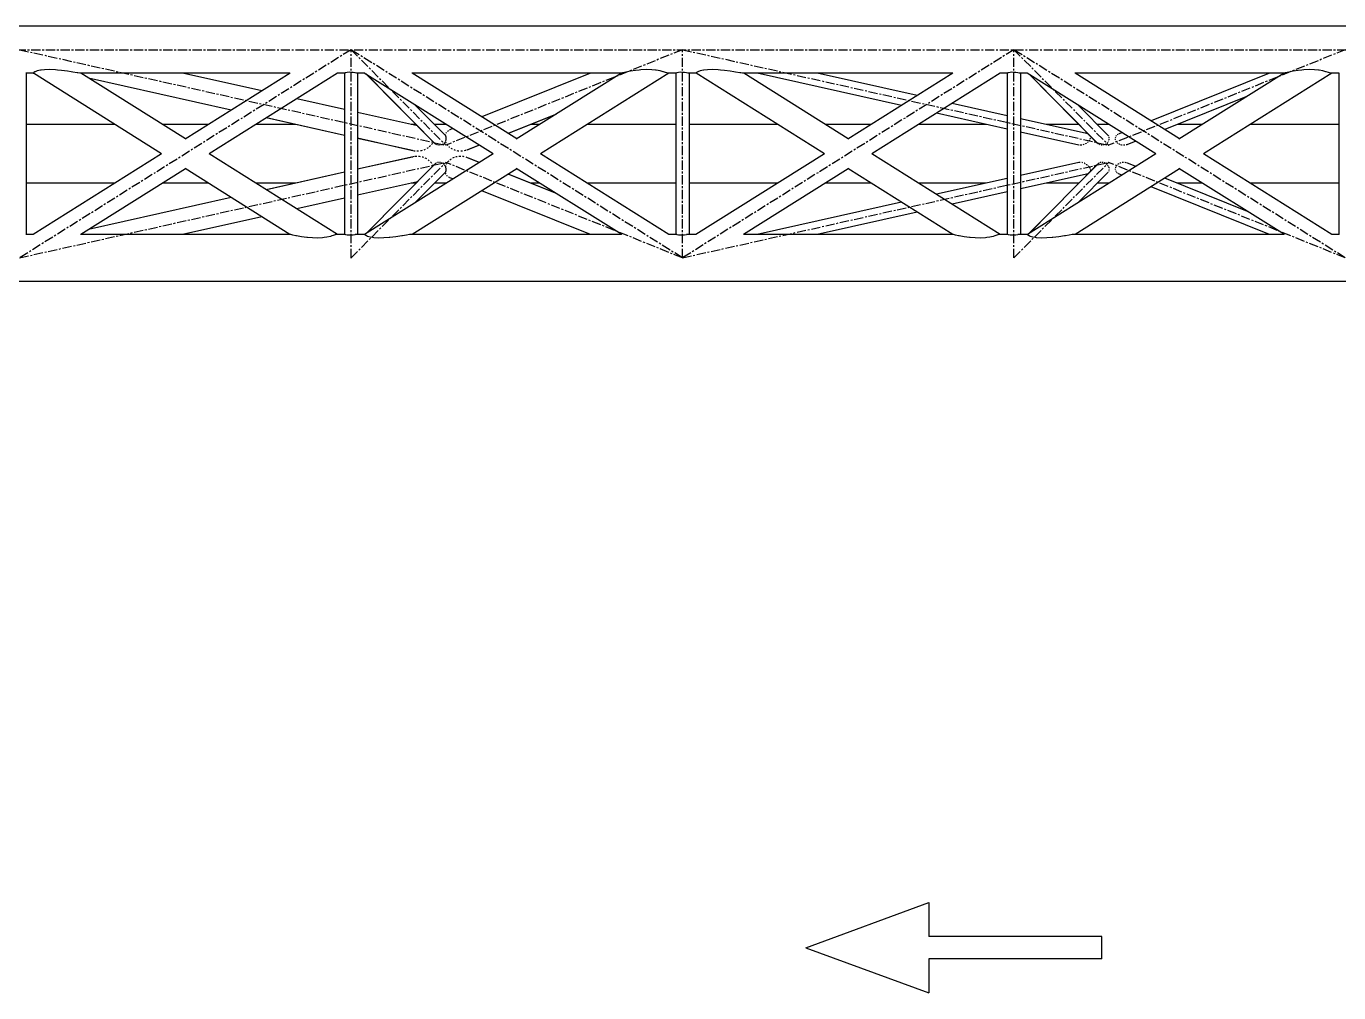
# Model space of a CAD drawing. Header units: millimetres. Extents: x 5143 to 30813, y 232 to 21408.
# Drawn here: x 7799 to 8935, y 10095 to 10931 of the extents above; entities that cross this region are included whole.
import ezdxf

# ---------------------------------------------------------------- set-up
doc = ezdxf.new("R2010")
doc.units = ezdxf.units.MM
doc.header["$LTSCALE"] = 0.25
doc.linetypes.add('CENTER', pattern=[50.8, 31.75, -6.35, 6.35, -6.35])
doc.linetypes.add('XKITLINE00', pattern=[0])

msp = doc.modelspace()

# ---------------------------------------------------------------- linework, layer by layer
at = {"color": 8, "linetype": 'XKITLINE00'}
for p, q in [((9008.6, 10930.6), (7574.7, 10930.6)), ((7811.4, 10892.6), (7808.5, 10892)), ((7811.8, 10892.6), (7811.4, 10892.6)), ((7814.9, 10893), (7811.8, 10892.6)), ((7819.3, 10893.1), (7814.9, 10893)), ((7824.3, 10892.8), (7819.3, 10893.1)), ((7826.2, 10892.6), (7824.3, 10892.8)), ((7829.6, 10892.3), (7826.2, 10892.6)), ((8329.3, 10892.6), (8326.2, 10892.3)), ((8331, 10892.8), (8329.3, 10892.6)), ((8335.9, 10893.1), (8331, 10892.8)), ((8340.4, 10893), (8335.9, 10893.1)), ((8343.7, 10892.6), (8340.4, 10893)), ((8344.2, 10892.6), (8343.7, 10892.6)), ((8347.6, 10892), (8344.2, 10892.6)), ((8385, 10892.6), (8382.1, 10892)), ((8385.4, 10892.6), (8385, 10892.6)), ((8388.5, 10893), (8385.4, 10892.6)), ((8392.8, 10893.1), (8388.5, 10893)), ((8397.9, 10892.8), (8392.8, 10893.1)), ((8399.8, 10892.6), (8397.9, 10892.8)), ((8403.2, 10892.3), (8399.8, 10892.6)), ((8902.9, 10892.6), (8899.8, 10892.3)), ((8904.6, 10892.8), (8902.9, 10892.6)), ((8909.5, 10893.1), (8904.6, 10892.8)), ((8913.9, 10893), (8909.5, 10893.1)), ((8917.3, 10892.6), (8913.9, 10893)), ((8917.8, 10892.6), (8917.3, 10892.6)), ((8921.2, 10892), (8917.8, 10892.6)), ((7805.2, 10890), (7798.8, 10890)), ((7799, 10890), (7799, 10750.6)), ((7799, 10890), (7799, 10750.6)), ((7805.3, 10890.2), (7805.1, 10890.1)), ((7805.1, 10890.1), (7805.2, 10889.9)), ((7916.2, 10820.3), (7805.2, 10889.9)), ((7805.5, 10890.7), (7805.3, 10890.2)), ((7806.6, 10891.1), (7805.5, 10890.7)), ((7806.7, 10891.3), (7806.6, 10891.1)), ((7808.5, 10892), (7806.7, 10891.3)), ((7834.7, 10891.7), (7829.6, 10892.3)), ((7837.9, 10891.1), (7834.7, 10891.7)), ((7839.3, 10890.9), (7837.9, 10891.1)), ((7843, 10890.4), (7839.3, 10890.9)), ((7843.8, 10890.2), (7843, 10890.4)), ((7845.3, 10890), (7843.8, 10890.2)), ((7846.2, 10889.9), (7845.3, 10890)), ((8027.2, 10890), (7845.6, 10890)), ((7846.3, 10889.9), (7846.2, 10890)), ((7846.3, 10889.9), (7846.2, 10889.9)), ((7936.7, 10833.2), (7846.3, 10889.9)), ((7976.5, 10858.1), (7853, 10885.8)), ((7976.4, 10858.1), (7853, 10885.7)), ((8002.8, 10874.6), (7934.2, 10890)), ((8027.3, 10890), (7936.5, 10833)), ((8068.3, 10890), (7957.3, 10820.3)), ((8074.4, 10890), (8068.1, 10890)), ((8074.4, 10890.1), (8074.4, 10750.5)), ((8074.7, 10890.1), (8074.4, 10890)), ((8074.4, 10890), (8074.4, 10750.6)), ((8075.1, 10890.2), (8074.7, 10890.1)), ((8075.5, 10890.4), (8075.1, 10890.2)), ((8076.8, 10890.6), (8075.5, 10890.4)), ((8078.4, 10890.8), (8076.8, 10890.6)), ((8080.1, 10890.7), (8078.4, 10890.8)), ((8081.9, 10890.5), (8080.1, 10890.7)), ((8083.5, 10890.2), (8081.9, 10890.5)), ((8083.6, 10890.2), (8083.5, 10890.2)), ((8084.8, 10890.1), (8083.6, 10890.2)), ((8085.6, 10889.9), (8084.8, 10890.1)), ((8091.9, 10890), (8085.6, 10890)), ((8085.8, 10890), (8085.6, 10889.9)), ((8085.6, 10889.9), (8085.6, 10889.9)), ((8085.8, 10890), (8085.8, 10750.6)), ((8085.8, 10890), (8085.8, 10750.6)), ((8203, 10820.3), (8091.6, 10890.1)), ((8093, 10889.3), (8152.4, 10829.5)), ((8093.1, 10889.3), (8153.2, 10828.7)), ((8314, 10890), (8132.8, 10890)), ((8223.5, 10833.2), (8133.1, 10890)), ((8287.2, 10890), (8193.3, 10852.2)), ((8314.1, 10890), (8223, 10832.9)), ((8355.2, 10890), (8244.1, 10820.3)), ((8314.9, 10890.2), (8314.1, 10890)), ((8315.3, 10890.4), (8314.9, 10890.2)), ((8318, 10890.9), (8315.3, 10890.4)), ((8319.2, 10891.1), (8318, 10890.9)), ((8321.8, 10891.7), (8319.2, 10891.1)), ((8326.2, 10892.3), (8321.8, 10891.7)), ((8350.2, 10891.3), (8347.6, 10892)), ((8350.4, 10891.1), (8350.2, 10891.3)), ((8352.3, 10890.7), (8350.4, 10891.1)), ((8353.3, 10890.2), (8352.3, 10890.7)), ((8353.8, 10890.1), (8353.3, 10890.2)), ((8354.8, 10889.9), (8353.8, 10890.1)), ((8361.2, 10890), (8354.6, 10890)), ((8355.1, 10890), (8354.8, 10889.9)), ((8354.8, 10889.9), (8354.8, 10889.9)), ((8361.2, 10890.1), (8361.2, 10750.5)), ((8361.5, 10890.1), (8361.2, 10890)), ((8361.2, 10890), (8361.2, 10750.6)), ((8361.9, 10890.2), (8361.5, 10890.1)), ((8362.3, 10890.4), (8361.9, 10890.2)), ((8363.6, 10890.6), (8362.3, 10890.4)), ((8365.2, 10890.8), (8363.6, 10890.6)), ((8366.9, 10890.7), (8365.2, 10890.8)), ((8368.7, 10890.5), (8366.9, 10890.7)), ((8370.3, 10890.2), (8368.7, 10890.5)), ((8370.4, 10890.2), (8370.3, 10890.2)), ((8371.5, 10890.1), (8370.4, 10890.2)), ((8372.4, 10889.9), (8371.5, 10890.1)), ((8378.8, 10890), (8372.4, 10890)), ((8372.6, 10890), (8372.4, 10889.9)), ((8372.4, 10889.9), (8372.4, 10889.9)), ((8372.6, 10890), (8372.6, 10750.6)), ((8372.6, 10890), (8372.6, 10750.6)), ((8378.9, 10890.2), (8378.7, 10890.1)), ((8378.7, 10890.1), (8378.8, 10889.9)), ((8489.8, 10820.3), (8378.8, 10889.9)), ((8379.1, 10890.7), (8378.9, 10890.2)), ((8380.2, 10891.1), (8379.1, 10890.7)), ((8380.3, 10891.3), (8380.2, 10891.1)), ((8382.1, 10892), (8380.3, 10891.3)), ((8408.3, 10891.7), (8403.2, 10892.3)), ((8411.4, 10891.1), (8408.3, 10891.7)), ((8412.9, 10890.9), (8411.4, 10891.1)), ((8416.6, 10890.4), (8412.9, 10890.9)), ((8417.3, 10890.2), (8416.6, 10890.4)), ((8418.9, 10890), (8417.3, 10890.2)), ((8419.8, 10889.9), (8418.9, 10890)), ((8600.8, 10890), (8419.2, 10890)), ((8419.9, 10889.9), (8419.8, 10890)), ((8419.9, 10889.9), (8419.8, 10889.9)), ((8510.3, 10833.2), (8419.9, 10889.9)), ((8556.4, 10862.1), (8431.7, 10890)), ((8570, 10870.6), (8483.5, 10890)), ((8570, 10870.6), (8483.6, 10890)), ((8600.9, 10890), (8510.1, 10833)), ((8641.9, 10890), (8530.9, 10820.3)), ((8648, 10890), (8641.7, 10890)), ((8648, 10890.1), (8648, 10750.5)), ((8648.3, 10890.1), (8648, 10890)), ((8648, 10890), (8648, 10750.6)), ((8648.6, 10890.2), (8648.3, 10890.1)), ((8649.1, 10890.4), (8648.6, 10890.2)), ((8650.4, 10890.6), (8649.1, 10890.4)), ((8652, 10890.8), (8650.4, 10890.6)), ((8653.7, 10890.7), (8652, 10890.8)), ((8655.5, 10890.5), (8653.7, 10890.7)), ((8657.1, 10890.2), (8655.5, 10890.5)), ((8657.2, 10890.2), (8657.1, 10890.2)), ((8658.3, 10890.1), (8657.2, 10890.2)), ((8659.2, 10889.9), (8658.3, 10890.1)), ((8665.5, 10890), (8659.2, 10890)), ((8659.4, 10890), (8659.2, 10889.9)), ((8659.2, 10889.9), (8659.2, 10889.9)), ((8659.4, 10890), (8659.4, 10750.6)), ((8659.4, 10890), (8659.4, 10750.6)), ((8776.6, 10820.3), (8665.2, 10890.1)), ((8666.6, 10889.3), (8725.9, 10829.5)), ((8666.6, 10889.3), (8726.8, 10828.7)), ((8887.6, 10890), (8706.4, 10890)), ((8797.1, 10833.2), (8706.7, 10890)), ((8874.9, 10890), (8772.4, 10848.7)), ((8887.7, 10890), (8796.6, 10832.9)), ((8928.8, 10890), (8817.7, 10820.3)), ((8888.5, 10890.2), (8887.7, 10890)), ((8888.9, 10890.4), (8888.5, 10890.2)), ((8891.6, 10890.9), (8888.9, 10890.4)), ((8892.8, 10891.1), (8891.6, 10890.9)), ((8895.3, 10891.7), (8892.8, 10891.1)), ((8899.8, 10892.3), (8895.3, 10891.7)), ((8923.8, 10891.3), (8921.2, 10892)), ((8924, 10891.1), (8923.8, 10891.3)), ((8925.9, 10890.7), (8924, 10891.1)), ((8926.9, 10890.2), (8925.9, 10890.7)), ((8927.4, 10890.1), (8926.9, 10890.2)), ((8928.4, 10889.9), (8927.4, 10890.1)), ((8934.8, 10890), (8928.2, 10890)), ((8928.7, 10890), (8928.4, 10889.9)), ((8928.4, 10889.9), (8928.4, 10889.9)), ((8934.8, 10890.1), (8934.8, 10750.5)), ((8935.1, 10890.1), (8934.8, 10890)), ((8934.8, 10890), (8934.8, 10750.6)), ((8855.9, 10870.1), (8784.3, 10841.2)), ((8855.8, 10870), (8784.3, 10841.2)), ((8074.4, 10858.6), (8033.1, 10867.8)), ((8135.4, 10862.7), (8161.6, 10836.3)), ((8648, 10853.2), (8600.3, 10863.9)), ((8648, 10853.2), (8600.3, 10863.9)), ((8709, 10862.7), (8735.3, 10836.2)), ((8074.4, 10836.2), (8006.7, 10851.3)), ((8074.4, 10836.2), (8006.8, 10851.3)), ((8137.5, 10844.5), (8085.8, 10856)), ((8257.2, 10854.3), (8216.2, 10837.8)), ((8257, 10854.2), (8216.2, 10837.8)), ((8648, 10841.6), (8586.7, 10855.3)), ((8718, 10837.5), (8659.4, 10850.6)), ((8716.5, 10837.9), (8659.4, 10850.6)), ((7875.7, 10845.7), (7799, 10845.7)), ((7956.7, 10845.7), (7916.8, 10845.7)), ((8031.9, 10845.7), (7997.8, 10845.7)), ((8136.3, 10845.7), (8132.2, 10845.7)), ((8162.5, 10845.7), (8152.3, 10845.7)), ((8161.6, 10836.8), (8161.5, 10836.6)), ((8161.5, 10836.6), (8161.5, 10836.4)), ((8161.8, 10837.1), (8161.6, 10836.8)), ((8161.6, 10836.3), (8161.6, 10836.2)), ((8161.6, 10836.2), (8161.7, 10836.1)), ((8161.7, 10836.1), (8161.8, 10835.7)), ((8162.4, 10838.4), (8162.2, 10838)), ((8162.8, 10838.8), (8162.4, 10838.4)), ((8163.8, 10839.9), (8163.5, 10839.6)), ((8163.5, 10839.6), (8163.5, 10839.6)), ((8164.3, 10840.2), (8163.8, 10839.9)), ((8165.7, 10841), (8165.2, 10840.8)), ((8168.2, 10842.1), (8165.7, 10841)), ((8243.4, 10845.7), (8235.8, 10845.7)), ((8361.2, 10845.7), (8284.6, 10845.7)), ((8449.3, 10845.7), (8372.6, 10845.7)), ((8530.3, 10845.7), (8490.4, 10845.7)), ((8629.7, 10845.7), (8571.4, 10845.7)), ((8709.8, 10827.7), (8659.4, 10839)), ((8709.9, 10845.7), (8681.6, 10845.7)), ((8716.9, 10837.8), (8716.5, 10837.9)), ((8718.1, 10837.4), (8718, 10837.4)), ((8736.1, 10845.7), (8725.9, 10845.7)), ((8735.3, 10836.1), (8735.5, 10835.9)), ((8735.5, 10835.9), (8735.7, 10835.4)), ((8742.4, 10836.1), (8742, 10835.6)), ((8743.2, 10836.8), (8743, 10836.6)), ((8743.8, 10837.1), (8743.2, 10836.8)), ((8743.2, 10836.8), (8743.2, 10836.8)), ((8747.3, 10838.6), (8744.3, 10837.4)), ((8817, 10845.7), (8795.4, 10845.7)), ((8934.8, 10845.7), (8858.2, 10845.7)), ((8134.7, 10822.7), (8085.8, 10833.7)), ((8133.3, 10823), (8085.8, 10833.6)), ((8146.2, 10825.1), (8145.6, 10824.8)), ((8146.7, 10825.5), (8146.2, 10825.1)), ((8148.4, 10826.8), (8147.8, 10826.4)), ((8148.9, 10827.3), (8148.4, 10826.8)), ((8150.3, 10828.9), (8149.8, 10828.4)), ((8150.6, 10829.4), (8150.3, 10828.9)), ((8151.3, 10830.6), (8151.3, 10830.5)), ((8153.4, 10828.6), (8153.2, 10828.7)), ((8154.7, 10827.9), (8154.1, 10828.2)), ((8154.9, 10827.9), (8154.7, 10827.9)), ((8156.4, 10827.7), (8155.7, 10827.8)), ((8156.6, 10827.7), (8156.4, 10827.7)), ((8158.1, 10827.9), (8157.5, 10827.8)), ((8158.3, 10828), (8158.1, 10827.9)), ((8159.7, 10828.7), (8159.1, 10828.4)), ((8159.9, 10828.9), (8159.7, 10828.7)), ((8161, 10829.9), (8160.5, 10829.5)), ((8161.2, 10830.1), (8161, 10829.9)), ((8161, 10829.9), (8161, 10829.9)), ((8161.8, 10831.5), (8161.6, 10830.8)), ((8161.8, 10831.2), (8161.6, 10830.8)), ((8161.8, 10835.7), (8161.9, 10835.5)), ((8161.9, 10831.7), (8161.8, 10831.5)), ((8161.9, 10835.5), (8162, 10835.3)), ((8162, 10832), (8161.9, 10831.6)), ((8161.9, 10830.7), (8162.1, 10830.1)), ((8162, 10835.3), (8162, 10835.1)), ((8162, 10835.1), (8162, 10834.9)), ((8162, 10834.9), (8162, 10834.3)), ((8162.1, 10833.4), (8162, 10832.7)), ((8162, 10833), (8162, 10832.6)), ((8162, 10832.5), (8162, 10832)), ((8162.1, 10834.3), (8162.1, 10833.8)), ((8162.1, 10833.8), (8162.1, 10833.6)), ((8162.1, 10833.6), (8162.1, 10833.4)), ((8162.1, 10830.1), (8162.2, 10829.9)), ((8162.2, 10829.9), (8162.4, 10829.6)), ((8163, 10828.5), (8163.3, 10828)), ((8163.3, 10828), (8163.7, 10827.5)), ((8164.6, 10826.5), (8165, 10826.1)), ((8165, 10826.1), (8165.1, 10826.1)), ((8165.6, 10825.7), (8165.1, 10826.1)), ((8167.2, 10824.5), (8166.7, 10824.9)), ((8167.9, 10824.2), (8167.2, 10824.5)), ((8191.1, 10827.7), (8180.3, 10823.4)), ((8191.2, 10827.7), (8181.8, 10823.9)), ((8710.1, 10827.7), (8709.8, 10827.7)), ((8712.1, 10827.7), (8711.2, 10827.7)), ((8712.4, 10827.8), (8712.1, 10827.7)), ((8714.3, 10828.2), (8713.5, 10828)), ((8714.5, 10828.3), (8714.3, 10828.2)), ((8716.3, 10829.2), (8715.5, 10828.8)), ((8716.5, 10829.4), (8716.3, 10829.2)), ((8717.9, 10830.5), (8717.3, 10830)), ((8718.1, 10830.7), (8717.9, 10830.5)), ((8719.2, 10832), (8718.7, 10831.5)), ((8719.2, 10832.3), (8719.2, 10832)), ((8719.7, 10833.5), (8719.5, 10833.1)), ((8719.8, 10833.7), (8719.7, 10833.5)), ((8719.8, 10833.9), (8719.8, 10833.7)), ((8719.9, 10835.3), (8719.9, 10835.2)), ((8719.9, 10835.2), (8719.9, 10834.6)), ((8727, 10828.6), (8726.8, 10828.7)), ((8728.3, 10827.9), (8727.7, 10828.2)), ((8728.5, 10827.9), (8728.3, 10827.9)), ((8730, 10827.7), (8729.3, 10827.8)), ((8730.2, 10827.7), (8730, 10827.7)), ((8731.7, 10827.9), (8731.1, 10827.8)), ((8731.9, 10828), (8731.7, 10827.9)), ((8733.3, 10828.7), (8732.7, 10828.4)), ((8733.5, 10828.9), (8733.3, 10828.7)), ((8734.6, 10829.9), (8734.1, 10829.5)), ((8734.7, 10830.1), (8734.6, 10829.9)), ((8734.6, 10829.9), (8734.6, 10829.9)), ((8735.6, 10831.4), (8735.2, 10830.8)), ((8735.6, 10831.6), (8735.6, 10831.4)), ((8735.9, 10834.7), (8736, 10834.5)), ((8736, 10833), (8735.9, 10832.4)), ((8736, 10834.5), (8736, 10834)), ((8736, 10833.2), (8736, 10833)), ((8741.6, 10834.7), (8741.4, 10834.2)), ((8741.4, 10834.2), (8741.5, 10834)), ((8741.5, 10833.2), (8741.5, 10832.6)), ((8741.5, 10832.6), (8741.6, 10832.3)), ((8742, 10835.6), (8741.9, 10835.4)), ((8741.9, 10831.6), (8742.2, 10831)), ((8742.2, 10831), (8742.3, 10830.8)), ((8743, 10830.1), (8743.1, 10829.9)), ((8743.1, 10829.9), (8743.4, 10829.6)), ((8743.6, 10829.4), (8743.4, 10829.6)), ((8745.1, 10828.5), (8744.5, 10828.9)), ((8745.4, 10828.4), (8745.1, 10828.5)), ((8747.2, 10827.8), (8746.4, 10828)), ((8747.5, 10827.8), (8747.2, 10827.8)), ((8749.4, 10827.7), (8748.6, 10827.7)), ((8749.7, 10827.7), (8749.4, 10827.7)), ((8751.6, 10828.1), (8750.8, 10827.9)), ((8759.2, 10831.1), (8751.6, 10828.1)), ((8759.3, 10831.1), (8752.1, 10828.3)), ((7916.2, 10820.3), (7805.1, 10750.5)), ((8068.3, 10750.6), (7957.3, 10820.3)), ((8134.9, 10817.9), (8085.8, 10806.9)), ((8133.2, 10817.5), (8085.8, 10806.9)), ((8203, 10820.3), (8091.8, 10750.5)), ((8133.7, 10817.6), (8133.2, 10817.5)), ((8135.5, 10822.7), (8134.7, 10822.7)), ((8136.3, 10818), (8135.5, 10817.9)), ((8137, 10818), (8136.3, 10818)), ((8137.8, 10822.5), (8137, 10822.6)), ((8138.6, 10822.6), (8137.8, 10822.5)), ((8139.3, 10817.9), (8138.6, 10817.9)), ((8140.1, 10817.8), (8139.3, 10817.9)), ((8140.9, 10822.9), (8140.1, 10822.8)), ((8141.6, 10823.1), (8140.9, 10822.9)), ((8142.3, 10817.3), (8141.6, 10817.5)), ((8143, 10817), (8142.3, 10817.3)), ((8143.7, 10823.7), (8143, 10823.5)), ((8144.3, 10824.1), (8143.7, 10823.7)), ((8145, 10816.2), (8144.3, 10816.5)), ((8145.6, 10815.8), (8145, 10816.2)), ((8147.3, 10814.6), (8146.7, 10815)), ((8147.3, 10814.6), (8147.5, 10814.4)), ((8147.8, 10814.1), (8147.5, 10814.4)), ((8149.4, 10812.7), (8148.9, 10813.2)), ((8164.1, 10813.6), (8163.7, 10813.1)), ((8164.6, 10814), (8164.1, 10813.6)), ((8166.1, 10815.3), (8165.6, 10814.9)), ((8166.7, 10815.7), (8166.1, 10815.3)), ((8168.5, 10816.7), (8167.9, 10816.4)), ((8169.2, 10817), (8168.5, 10816.7)), ((8169.8, 10823.3), (8169.2, 10823.6)), ((8170.5, 10823.1), (8169.8, 10823.3)), ((8171.2, 10817.6), (8170.5, 10817.4)), ((8172, 10817.7), (8171.2, 10817.6)), ((8172.7, 10822.6), (8172, 10822.8)), ((8173.5, 10822.6), (8172.7, 10822.6)), ((8174.2, 10818), (8173.5, 10817.9)), ((8175, 10818), (8174.2, 10818)), ((8175.8, 10822.5), (8175, 10822.6)), ((8176.6, 10822.6), (8175.8, 10822.5)), ((8177.3, 10817.9), (8176.6, 10817.9)), ((8178.1, 10817.7), (8177.3, 10817.9)), ((8178.9, 10823), (8178.1, 10822.9)), ((8179.6, 10823.2), (8178.9, 10823)), ((8180.3, 10817.2), (8179.6, 10817.3)), ((8191.1, 10812.8), (8180.3, 10817.2)), ((8181.8, 10823.9), (8181.3, 10823.7)), ((8191.2, 10812.9), (8181.8, 10816.6)), ((8355.2, 10750.6), (8244.1, 10820.3)), ((8489.8, 10820.3), (8378.6, 10750.5)), ((8641.9, 10750.6), (8530.9, 10820.3)), ((8776.6, 10820.3), (8665.4, 10750.5)), ((8928.8, 10750.6), (8817.7, 10820.3)), ((7936.7, 10807.4), (7846.2, 10750.6)), ((8027.2, 10750.6), (7936.5, 10807.5)), ((8074.4, 10804.4), (8006.7, 10789.2)), ((8074.4, 10804.3), (8006.8, 10789.2)), ((8152.3, 10811), (8093, 10751.2)), ((8153.2, 10811.9), (8093.1, 10751.3)), ((8223.5, 10807.4), (8133.1, 10750.6)), ((8161.6, 10804.2), (8135.4, 10777.9)), ((8149.4, 10812.7), (8149.8, 10812.2)), ((8150.6, 10811.1), (8151, 10810.6)), ((8151, 10810.6), (8151.3, 10810)), ((8152.6, 10811.2), (8152.3, 10811)), ((8153.6, 10812.1), (8153.4, 10812)), ((8154.1, 10812.3), (8153.6, 10812.1)), ((8155.1, 10812.7), (8154.9, 10812.7)), ((8155.7, 10812.8), (8155.1, 10812.7)), ((8156.8, 10812.9), (8156.6, 10812.9)), ((8157.5, 10812.7), (8156.8, 10812.9)), ((8158.6, 10812.5), (8158.3, 10812.5)), ((8159.1, 10812.1), (8158.6, 10812.5)), ((8160.1, 10811.6), (8159.9, 10811.7)), ((8160.1, 10811.6), (8160.5, 10811.1)), ((8161.3, 10810.3), (8161.2, 10810.5)), ((8161.3, 10810.3), (8161.6, 10809.7)), ((8161.6, 10809.8), (8161.9, 10809.1)), ((8161.7, 10804.5), (8161.6, 10804.4)), ((8161.6, 10804.4), (8161.6, 10804.2)), ((8161.9, 10809.9), (8161.7, 10809.6)), ((8161.8, 10804.9), (8161.7, 10804.5)), ((8161.9, 10805.1), (8161.8, 10804.9)), ((8161.8, 10803.5), (8161.9, 10803)), ((8161.9, 10809.1), (8161.9, 10808.7)), ((8161.9, 10808.8), (8161.9, 10808.5)), ((8161.9, 10808.5), (8162, 10807.9)), ((8162, 10805.2), (8161.9, 10805.1)), ((8161.9, 10803), (8162.2, 10802.6)), ((8162, 10807.9), (8162.1, 10807.2)), ((8162.1, 10806.7), (8162, 10806.2)), ((8162.1, 10805.6), (8162, 10805.5)), ((8162, 10805.5), (8162, 10805.2)), ((8162.1, 10807.2), (8162.1, 10806.9)), ((8162.1, 10807), (8162.1, 10806.7)), ((8162.1, 10806.2), (8162.1, 10805.8)), ((8162.6, 10811.5), (8162.4, 10811)), ((8163, 10812), (8162.6, 10811.5)), ((8162.8, 10801.8), (8163.1, 10801.3)), ((8257, 10786.3), (8216.2, 10802.8)), ((8257.2, 10786.2), (8216.2, 10802.7)), ((8314.3, 10750.4), (8223, 10807.7)), ((8510.3, 10807.4), (8419.8, 10750.6)), ((8600.8, 10750.6), (8510.1, 10807.5)), ((8709.9, 10812.8), (8659.4, 10801.5)), ((8717.9, 10803), (8659.4, 10789.9)), ((8716.6, 10802.7), (8659.4, 10789.9)), ((8726.8, 10811.9), (8666.6, 10751.3)), ((8725.9, 10811), (8666.6, 10751.2)), ((8797.1, 10807.4), (8706.7, 10750.6)), ((8735.2, 10804.3), (8709, 10777.9)), ((8710.4, 10812.9), (8710.1, 10812.8)), ((8711.2, 10812.8), (8710.4, 10812.9)), ((8712.7, 10812.8), (8712.4, 10812.8)), ((8713.5, 10812.5), (8712.7, 10812.8)), ((8714.8, 10812.1), (8714.5, 10812.2)), ((8715.5, 10811.7), (8714.8, 10812.1)), ((8716.7, 10811.1), (8716.5, 10811.2)), ((8716.7, 10811.1), (8717.2, 10810.6)), ((8717.3, 10810.5), (8717.2, 10810.6)), ((8718, 10803.1), (8717.9, 10803)), ((8718.3, 10809.7), (8718.1, 10809.8)), ((8718.3, 10809.7), (8718.7, 10809.1)), ((8719.2, 10808.3), (8719.4, 10808.1)), ((8719.4, 10808.1), (8719.5, 10807.5)), ((8719.9, 10805), (8719.7, 10804.7)), ((8719.8, 10806.7), (8719.9, 10806.5)), ((8719.9, 10806.5), (8719.9, 10805.9)), ((8719.9, 10805.2), (8719.9, 10805)), ((8726.2, 10811.2), (8725.9, 10811)), ((8727.2, 10812.1), (8727, 10812)), ((8727.7, 10812.3), (8727.2, 10812.1)), ((8728.7, 10812.7), (8728.5, 10812.7)), ((8729.3, 10812.8), (8728.7, 10812.7)), ((8730.4, 10812.9), (8730.2, 10812.9)), ((8731.1, 10812.7), (8730.4, 10812.9)), ((8732.1, 10812.5), (8731.9, 10812.5)), ((8732.7, 10812.1), (8732.1, 10812.5)), ((8733.7, 10811.6), (8733.5, 10811.7)), ((8733.7, 10811.6), (8734.1, 10811.1)), ((8734.9, 10810.3), (8734.7, 10810.5)), ((8734.9, 10810.3), (8735.2, 10809.7)), ((8735.3, 10804.5), (8735.2, 10804.3)), ((8735.6, 10809), (8735.8, 10808.8)), ((8735.9, 10805.6), (8735.7, 10805.1)), ((8735.8, 10808.8), (8735.9, 10808.2)), ((8735.9, 10805.8), (8735.9, 10805.6)), ((8736, 10807.4), (8736.1, 10807.1)), ((8736.1, 10807), (8736, 10806.6)), ((8736.1, 10807.1), (8736.1, 10807)), ((8741.5, 10807), (8741.4, 10806.8)), ((8741.4, 10806.8), (8741.5, 10806.6)), ((8741.5, 10807.4), (8741.5, 10807)), ((8741.9, 10809), (8741.6, 10808.4)), ((8741.6, 10808.4), (8741.6, 10808.2)), ((8741.6, 10805.9), (8741.8, 10805.3)), ((8741.8, 10805.3), (8741.9, 10805.1)), ((8742.4, 10810), (8742.3, 10809.8)), ((8743, 10810.5), (8742.4, 10810)), ((8742.4, 10804.5), (8742.8, 10804)), ((8743, 10803.9), (8742.8, 10804)), ((8743.8, 10811.3), (8743.6, 10811.1)), ((8744.5, 10811.7), (8743.8, 10811.3)), ((8744.3, 10803.1), (8743.8, 10803.5)), ((8747.3, 10801.9), (8744.3, 10803.1)), ((8745.6, 10812.3), (8745.4, 10812.2)), ((8746.4, 10812.5), (8745.6, 10812.3)), ((8747.8, 10812.8), (8747.5, 10812.8)), ((8748.6, 10812.8), (8747.8, 10812.8)), ((8750, 10812.8), (8749.7, 10812.8)), ((8750.8, 10812.6), (8750, 10812.8)), ((8759.2, 10809.4), (8751.6, 10812.5)), ((8752.1, 10812.3), (8752, 10812.3)), ((8759.3, 10809.4), (8752.1, 10812.3)), ((8887.9, 10750.4), (8796.6, 10807.7)), ((7875.7, 10794.9), (7799, 10794.9)), ((7956.7, 10794.9), (7916.8, 10794.9)), ((8031.9, 10794.9), (7997.8, 10794.9)), ((8137.5, 10796.1), (8085.8, 10784.5)), ((8136.3, 10794.9), (8132.2, 10794.9)), ((8162.5, 10794.9), (8152.3, 10794.9)), ((8163.5, 10801), (8163.1, 10801.3)), ((8164.7, 10800), (8164.3, 10800.4)), ((8165.2, 10799.8), (8164.7, 10800)), ((8168.2, 10798.5), (8165.7, 10799.5)), ((8243.4, 10794.9), (8235.8, 10794.9)), ((8361.2, 10794.9), (8284.6, 10794.9)), ((8449.3, 10794.9), (8372.6, 10794.9)), ((8530.3, 10794.9), (8490.4, 10794.9)), ((8629.7, 10794.9), (8571.4, 10794.9)), ((8648, 10799), (8586.7, 10785.3)), ((8709.9, 10794.9), (8681.6, 10794.9)), ((8736.1, 10794.9), (8725.9, 10794.9)), ((8874.9, 10750.6), (8772.4, 10791.8)), ((8855.9, 10770.5), (8784.3, 10799.3)), ((8855.8, 10770.5), (8784.3, 10799.3)), ((8817, 10794.9), (8795.4, 10794.9)), ((8934.8, 10794.9), (8858.2, 10794.9)), ((7976.4, 10782.5), (7853, 10754.8)), ((7976.5, 10782.4), (7853, 10754.8)), ((8074.4, 10782), (8033.1, 10772.7)), ((8287.2, 10750.6), (8193.3, 10788.4)), ((8648, 10787.4), (8600.3, 10776.7)), ((8648, 10787.4), (8600.3, 10776.7)), ((8556.4, 10778.5), (8431.7, 10750.6)), ((8570, 10769.9), (8483.5, 10750.6)), ((8570, 10769.9), (8483.6, 10750.6)), ((8002.8, 10765.9), (7934.2, 10750.6)), ((7805.1, 10750.6), (7798.8, 10750.6)), ((8027.3, 10750.6), (7846, 10750.6)), ((8027.7, 10750.4), (8027.2, 10750.6)), ((8028.1, 10750.4), (8027.7, 10750.4)), ((8029.7, 10749.9), (8028.1, 10750.4)), ((8032.3, 10749.4), (8029.7, 10749.9)), ((8032.9, 10749.3), (8032.3, 10749.4)), ((8037.1, 10748.5), (8032.9, 10749.3)), ((8041.7, 10748), (8037.1, 10748.5)), ((8042.3, 10747.9), (8041.7, 10748)), ((8046.7, 10747.5), (8042.3, 10747.9)), ((8051.4, 10747.4), (8046.7, 10747.5)), ((8055.5, 10747.7), (8051.4, 10747.4)), ((8056.7, 10747.9), (8055.5, 10747.7)), ((8059.2, 10748.2), (8056.7, 10747.9)), ((8062.2, 10748.9), (8059.2, 10748.2)), ((8063.6, 10749.4), (8062.2, 10748.9)), ((8064.5, 10749.6), (8063.6, 10749.4)), ((8066.3, 10750.2), (8064.5, 10749.6)), ((8066.5, 10750.4), (8066.3, 10750.2)), ((8067.6, 10750.5), (8066.5, 10750.4)), ((8068, 10750.7), (8067.6, 10750.5)), ((8074.4, 10750.6), (8067.7, 10750.6)), ((8068.3, 10750.6), (8068, 10750.7)), ((8068.3, 10750.6), (8068.3, 10750.6)), ((8074.7, 10750.4), (8074.4, 10750.6)), ((8075.1, 10750.4), (8074.7, 10750.4)), ((8075.5, 10750.2), (8075.1, 10750.4)), ((8076.8, 10749.9), (8075.5, 10750.2)), ((8078.4, 10749.8), (8076.8, 10749.9)), ((8080.1, 10749.8), (8078.4, 10749.8)), ((8081.9, 10750), (8080.1, 10749.8)), ((8083.5, 10750.3), (8081.9, 10750)), ((8083.6, 10750.4), (8083.5, 10750.3)), ((8084.8, 10750.5), (8083.6, 10750.4)), ((8085.6, 10750.6), (8084.8, 10750.5)), ((8085.8, 10750.6), (8085.6, 10750.7)), ((8085.6, 10750.7), (8085.6, 10750.6)), ((8091.9, 10750.6), (8085.6, 10750.6)), ((8092.1, 10750.4), (8091.8, 10750.5)), ((8092.1, 10750.4), (8092, 10750.2)), ((8092.8, 10749.6), (8092, 10750.2)), ((8093.4, 10749.4), (8092.8, 10749.6)), ((8094.3, 10748.9), (8093.4, 10749.4)), ((8096.6, 10748.2), (8094.3, 10748.9)), ((8098.8, 10747.9), (8096.6, 10748.2)), ((8099.8, 10747.7), (8098.8, 10747.9)), ((8103.8, 10747.4), (8099.8, 10747.7)), ((8108.5, 10747.5), (8103.8, 10747.4)), ((8113.2, 10747.9), (8108.5, 10747.5)), ((8113.8, 10748), (8113.2, 10747.9)), ((8119, 10748.5), (8113.8, 10748)), ((8124, 10749.3), (8119, 10748.5)), ((8124.7, 10749.4), (8124, 10749.3)), ((8128.1, 10749.9), (8124.7, 10749.4)), ((8130.6, 10750.4), (8128.1, 10749.9)), ((8131.2, 10750.4), (8130.6, 10750.4)), ((8132.8, 10750.6), (8131.2, 10750.4)), ((8314, 10750.6), (8132.5, 10750.6)), ((8133, 10750.7), (8132.8, 10750.6)), ((8133, 10750.7), (8133, 10750.6)), ((8361.2, 10750.6), (8354.9, 10750.6)), ((8361.5, 10750.4), (8361.2, 10750.6)), ((8361.9, 10750.4), (8361.5, 10750.4)), ((8362.3, 10750.2), (8361.9, 10750.4)), ((8363.6, 10749.9), (8362.3, 10750.2)), ((8365.2, 10749.8), (8363.6, 10749.9)), ((8366.9, 10749.8), (8365.2, 10749.8)), ((8368.7, 10750), (8366.9, 10749.8)), ((8370.3, 10750.3), (8368.7, 10750)), ((8370.4, 10750.4), (8370.3, 10750.3)), ((8371.5, 10750.5), (8370.4, 10750.4)), ((8372.4, 10750.6), (8371.5, 10750.5)), ((8372.6, 10750.6), (8372.4, 10750.7)), ((8372.4, 10750.7), (8372.4, 10750.6)), ((8378.7, 10750.6), (8372.4, 10750.6)), ((8600.9, 10750.6), (8419.6, 10750.6)), ((8601.3, 10750.4), (8600.8, 10750.6)), ((8601.6, 10750.4), (8601.3, 10750.4)), ((8603.3, 10749.9), (8601.6, 10750.4)), ((8605.9, 10749.4), (8603.3, 10749.9)), ((8606.5, 10749.3), (8605.9, 10749.4)), ((8610.7, 10748.5), (8606.5, 10749.3)), ((8615.3, 10748), (8610.7, 10748.5)), ((8615.9, 10747.9), (8615.3, 10748)), ((8620.3, 10747.5), (8615.9, 10747.9)), ((8625, 10747.4), (8620.3, 10747.5)), ((8629.1, 10747.7), (8625, 10747.4)), ((8630.3, 10747.9), (8629.1, 10747.7)), ((8632.8, 10748.2), (8630.3, 10747.9)), ((8635.8, 10748.9), (8632.8, 10748.2)), ((8637.2, 10749.4), (8635.8, 10748.9)), ((8638.1, 10749.6), (8637.2, 10749.4)), ((8639.9, 10750.2), (8638.1, 10749.6)), ((8640.1, 10750.4), (8639.9, 10750.2)), ((8641.2, 10750.5), (8640.1, 10750.4)), ((8641.6, 10750.7), (8641.2, 10750.5)), ((8648, 10750.6), (8641.3, 10750.6)), ((8641.9, 10750.6), (8641.6, 10750.7)), ((8641.9, 10750.6), (8641.9, 10750.6)), ((8648.3, 10750.4), (8648, 10750.6)), ((8648.6, 10750.4), (8648.3, 10750.4)), ((8649.1, 10750.2), (8648.6, 10750.4)), ((8650.4, 10749.9), (8649.1, 10750.2)), ((8652, 10749.8), (8650.4, 10749.9)), ((8653.7, 10749.8), (8652, 10749.8)), ((8655.5, 10750), (8653.7, 10749.8)), ((8657.1, 10750.3), (8655.5, 10750)), ((8657.2, 10750.4), (8657.1, 10750.3)), ((8658.3, 10750.5), (8657.2, 10750.4)), ((8659.2, 10750.6), (8658.3, 10750.5)), ((8659.4, 10750.6), (8659.2, 10750.7)), ((8659.2, 10750.7), (8659.2, 10750.6)), ((8665.5, 10750.6), (8659.2, 10750.6)), ((8665.7, 10750.4), (8665.4, 10750.5)), ((8665.7, 10750.4), (8665.6, 10750.2)), ((8666.4, 10749.6), (8665.6, 10750.2)), ((8667, 10749.4), (8666.4, 10749.6)), ((8667.9, 10748.9), (8667, 10749.4)), ((8670.2, 10748.2), (8667.9, 10748.9)), ((8672.4, 10747.9), (8670.2, 10748.2)), ((8673.4, 10747.7), (8672.4, 10747.9)), ((8677.4, 10747.4), (8673.4, 10747.7)), ((8682.1, 10747.5), (8677.4, 10747.4)), ((8686.8, 10747.9), (8682.1, 10747.5)), ((8687.4, 10748), (8686.8, 10747.9)), ((8692.6, 10748.5), (8687.4, 10748)), ((8697.6, 10749.3), (8692.6, 10748.5)), ((8698.3, 10749.4), (8697.6, 10749.3)), ((8701.6, 10749.9), (8698.3, 10749.4)), ((8704.2, 10750.4), (8701.6, 10749.9)), ((8704.7, 10750.4), (8704.2, 10750.4)), ((8706.4, 10750.6), (8704.7, 10750.4)), ((8887.6, 10750.6), (8706, 10750.6)), ((8706.6, 10750.7), (8706.4, 10750.6)), ((8706.6, 10750.7), (8706.6, 10750.6)), ((8934.8, 10750.6), (8928.5, 10750.6)), ((8935.1, 10750.4), (8934.8, 10750.6)), ((9008.6, 10710), (7574.7, 10710))]:
    msp.add_line(p, q, dxfattribs=at)
at = {"color": 8, "linetype": 'CENTER'}
for p, q in [((7574.7, 10910.3), (9008.6, 10910.3)), ((7793.3, 10910.3), (8162.1, 10827.8)), ((8080.1, 10910.3), (7793.3, 10730.3)), ((8080.1, 10730.3), (8080.1, 10910.3)), ((8080.1, 10910.3), (8162.1, 10827.8)), ((8366.9, 10730.3), (8080.1, 10910.3)), ((8366.9, 10910.3), (8162.1, 10827.8)), ((8366.9, 10910.3), (8735.7, 10827.8)), ((8366.9, 10730.3), (8366.9, 10910.3)), ((8653.7, 10910.3), (8366.9, 10730.3)), ((8653.7, 10910.3), (8735.7, 10827.8)), ((8653.7, 10730.3), (8653.7, 10910.3)), ((8940.5, 10730.3), (8653.7, 10910.3)), ((8940.5, 10910.3), (8735.7, 10827.8)), ((7793.3, 10730.3), (8162.1, 10812.8)), ((8080.1, 10730.3), (8162.1, 10812.8)), ((8366.9, 10730.3), (8162.1, 10812.8)), ((8366.9, 10730.3), (8735.7, 10812.8)), ((8653.7, 10730.3), (8735.7, 10812.8)), ((8940.5, 10730.3), (8735.7, 10812.8))]:
    msp.add_line(p, q, dxfattribs=at)
at = {"color": 1}
for p, q in [((8473.6, 10133.7), (8580.1, 10172.7)), ((8580.1, 10172.7), (8580.1, 10143.3)), ((8729.8, 10143.3), (8580.1, 10143.3)), ((8729.8, 10124.1), (8729.8, 10143.3)), ((8473.6, 10133.7), (8580.1, 10094.8)), ((8729.8, 10124.1), (8580.1, 10124.1)), ((8580.1, 10124.1), (8580.1, 10094.8))]:
    msp.add_line(p, q, dxfattribs=at)
at = {"color": 8, "linetype": 'XKITLINE00'}
for centre in [(8080.1, 10910.3), (8080.1, 10910.3), (8080.1, 10910.3), (8080.1, 10910.3), (8366.9, 10910.3), (8366.9, 10910.3), (8366.9, 10910.3), (8653.7, 10910.3), (8653.7, 10910.3), (8653.7, 10910.3), (8653.7, 10910.3), (8162.1, 10827.8), (8162.1, 10827.8), (8162.1, 10827.8), (8735.7, 10827.8), (8735.7, 10827.8), (8735.7, 10827.8), (8162.1, 10812.8), (8162.1, 10812.8), (8162.1, 10812.8), (8735.7, 10812.8), (8735.7, 10812.8), (8735.7, 10812.8), (8080.1, 10730.3), (8080.1, 10730.3), (8366.9, 10730.3), (8366.9, 10730.3), (8366.9, 10730.3), (8366.9, 10730.3), (8366.9, 10730.3), (8653.7, 10730.3), (8653.7, 10730.3)]:
    msp.add_circle(centre, 0.05, dxfattribs=at)

doc.saveas('drawing.dxf')
